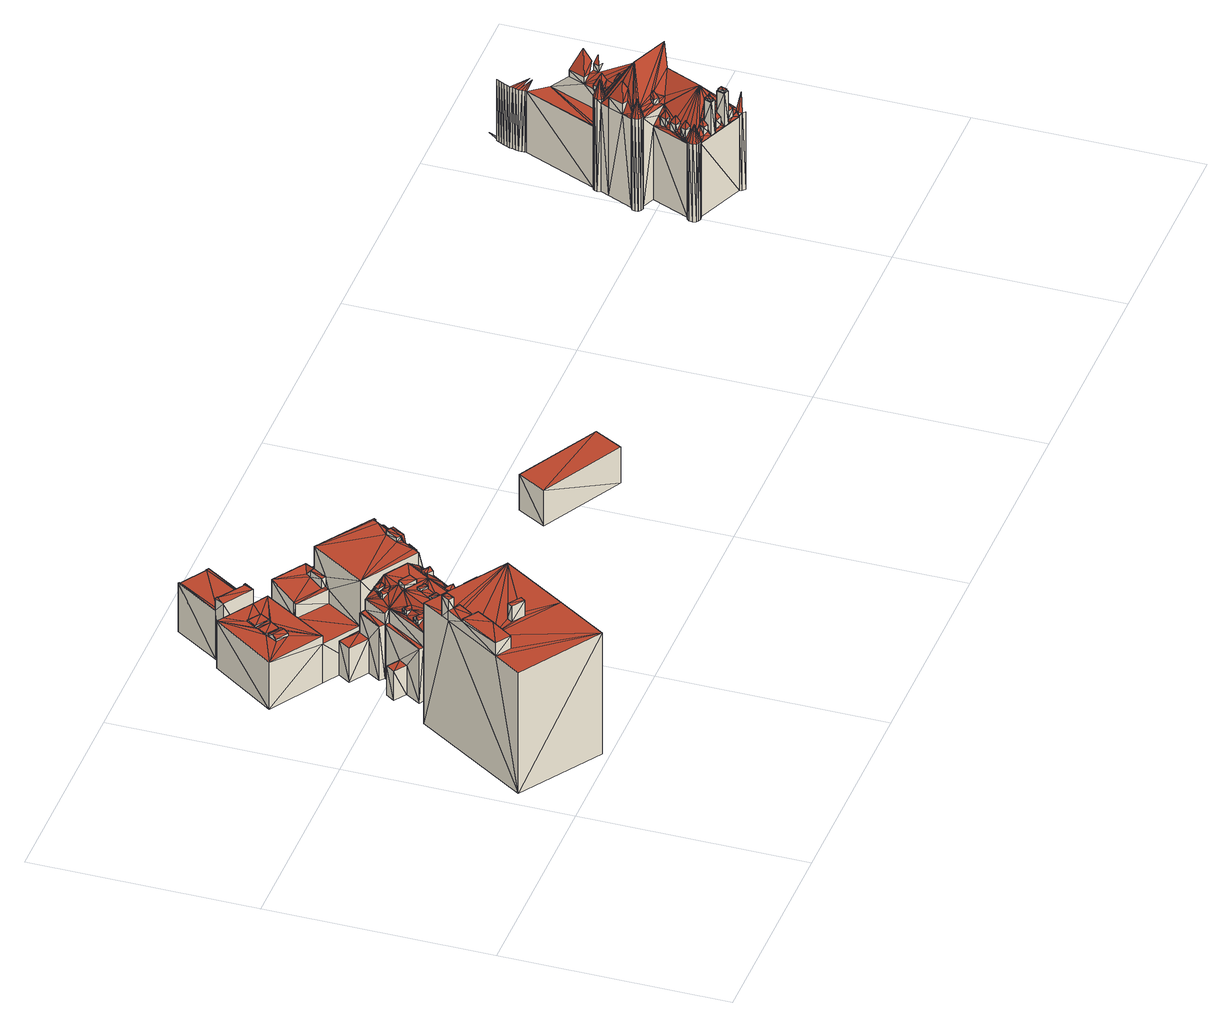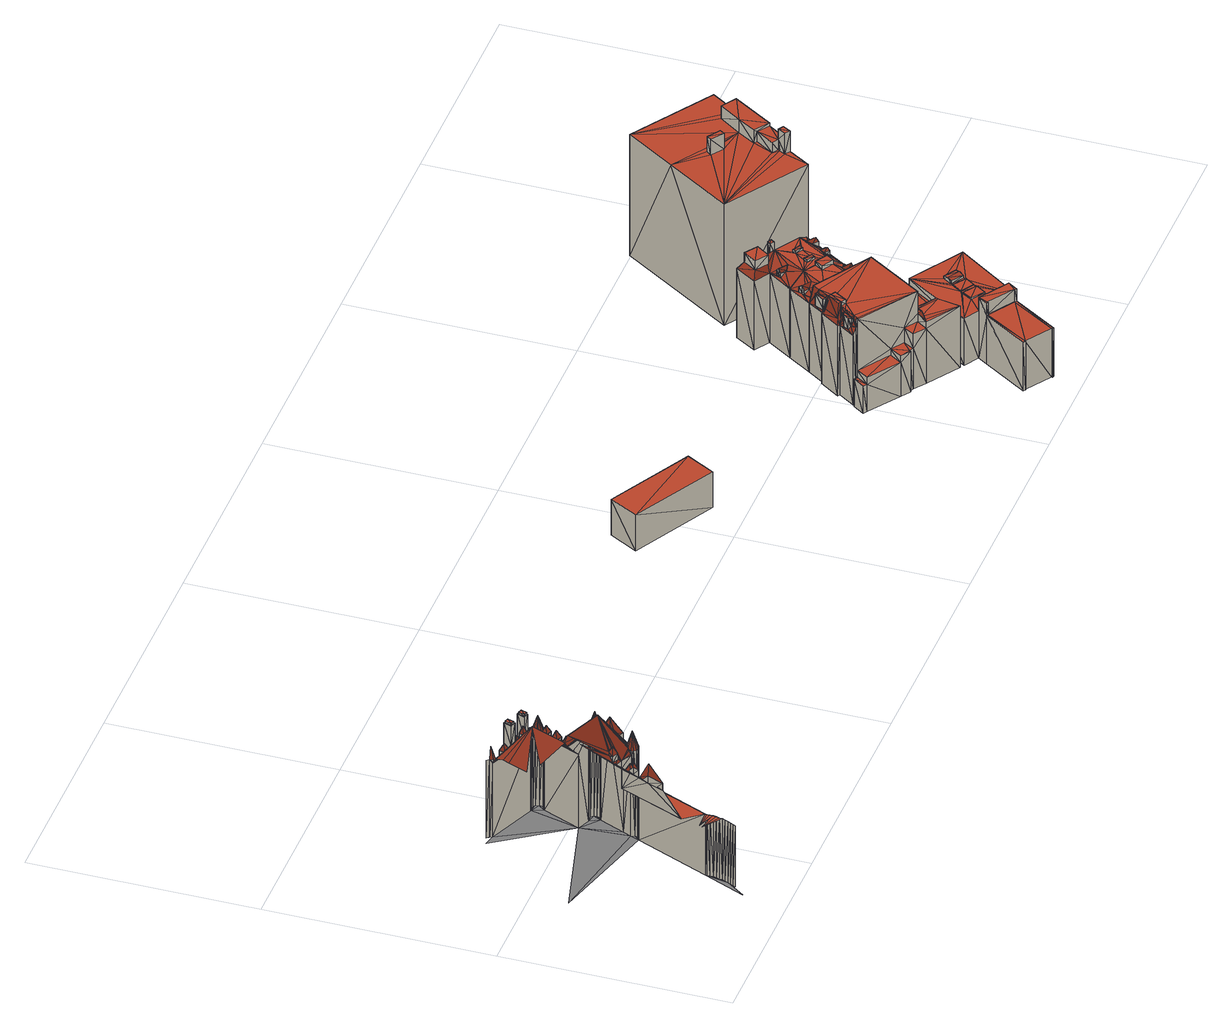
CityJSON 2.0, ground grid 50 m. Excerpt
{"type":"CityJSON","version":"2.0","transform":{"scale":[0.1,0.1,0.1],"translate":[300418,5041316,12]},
"CityObjects":{
"building1":{"type":"Building","geometry":[{"type":"MultiSurface","lod":"2","boundaries":[[[0,1,2]],[[0,3,1]],[[4,5,6]],[[4,6,7]],[[8,7,9]],[[8,4,7]],[[10,8,9]],[[11,8,10]],[[12,13,1]],[[12,1,3]],[[14,0,15]],[[0,2,15]],[[16,17,18]],[[17,6,18]],[[15,2,17]],[[2,1,17]],[[19,18,5]],[[6,1,13]],[[18,6,5]],[[17,1,6]],[[20,21,22]],[[22,21,23]],[[20,24,25]],[[20,22,24]],[[24,26,27]],[[25,24,27]],[[21,27,26]],[[21,26,23]],[[28,29,30]],[[30,29,31]],[[32,33,34]],[[34,33,35]],[[31,17,16]],[[31,36,17]],[[33,18,19]],[[11,33,19]],[[10,35,33]],[[11,10,33]],[[32,37,30]],[[32,34,37]],[[38,12,3]],[[14,38,0]],[[0,38,3]],[[39,31,29]],[[39,40,31]],[[41,36,31]],[[40,41,31]],[[42,30,37]],[[43,28,30]],[[44,30,42]],[[43,30,44]],[[43,44,39]],[[44,40,39]],[[38,9,12]],[[12,7,6]],[[12,9,7]],[[12,6,13]],[[40,17,41]],[[15,17,40]],[[14,44,42]],[[14,15,44]],[[15,40,44]],[[41,17,36]],[[14,42,34]],[[14,10,9]],[[14,34,10]],[[34,35,10]],[[34,42,37]],[[14,22,38]],[[14,9,24]],[[14,24,22]],[[38,23,9]],[[38,22,23]],[[24,9,26]],[[23,26,9]],[[21,25,27]],[[20,25,21]],[[28,39,29]],[[43,39,28]],[[30,18,33]],[[30,31,18]],[[31,16,18]],[[32,30,33]],[[8,5,4]],[[8,19,5]],[[11,19,8]]],"semantics":{"surfaces":[{"type":"GroundSurface"},{"type":"WallSurface"},{"type":"RoofSurface"}],"values":[0,0,1,1,1,1,1,1,1,1,1,1,1,1,1,1,1,1,1,1,1,1,1,1,1,1,1,1,1,1,1,1,1,1,1,1,1,1,1,1,1,1,1,1,1,1,1,1,1,1,1,1,1,2,2,2,2,2,2,2,2,2,2,2,2,2,2,2,2,2,2,2,2,2,2,2,2,2,2,2,2,2,2,2,2,2]}}]},
"building2":{"type":"Building","geometry":[{"type":"MultiSurface","lod":"2","boundaries":[[[45,46,47]],[[48,49,45]],[[48,45,50]],[[51,47,52]],[[53,48,50]],[[50,45,47]],[[50,47,51]],[[54,51,55]],[[54,55,56]],[[57,51,54]],[[58,50,59]],[[60,54,61]],[[57,54,60]],[[50,51,57]],[[59,50,57]],[[62,63,64]],[[65,66,67]],[[68,67,69]],[[70,71,67]],[[70,67,72]],[[70,73,72]],[[74,75,76]],[[74,76,77]],[[78,79,80]],[[79,81,80]],[[82,83,84]],[[82,84,85]],[[86,87,88]],[[87,89,88]],[[90,91,92]],[[93,90,92]],[[94,95,96]],[[63,94,64]],[[63,95,94]],[[97,68,69]],[[97,98,99]],[[97,69,98]],[[100,101,102]],[[102,66,65]],[[100,102,65]],[[103,104,105]],[[106,107,108]],[[109,110,95]],[[110,96,95]],[[92,91,110]],[[92,110,109]],[[111,112,107]],[[112,108,107]],[[74,77,78]],[[77,79,78]],[[75,80,81]],[[75,81,76]],[[73,97,99]],[[70,97,73]],[[100,72,73]],[[100,73,101]],[[82,85,86]],[[85,87,86]],[[83,88,89]],[[83,89,84]],[[105,104,112]],[[105,112,111]],[[113,114,115]],[[113,116,114]],[[115,114,117]],[[114,118,117]],[[118,119,117]],[[113,120,116]],[[116,120,121]],[[121,120,122]],[[120,119,122]],[[120,117,119]],[[123,124,125]],[[126,123,125]],[[126,127,123]],[[128,129,126]],[[129,127,126]],[[130,125,131]],[[131,125,124]],[[129,130,131]],[[128,130,129]],[[132,49,133]],[[132,45,49]],[[134,61,135]],[[134,60,61]],[[136,134,137]],[[57,60,134]],[[136,57,134]],[[138,58,59]],[[138,59,139]],[[139,57,136]],[[139,59,57]],[[140,52,47]],[[140,141,52]],[[142,55,143]],[[142,56,55]],[[144,143,51]],[[51,143,55]],[[145,56,142]],[[145,54,56]],[[137,140,146]],[[140,46,146]],[[137,134,140]],[[140,47,46]],[[147,50,148]],[[147,53,50]],[[149,133,48]],[[48,133,49]],[[147,149,53]],[[53,149,48]],[[58,148,50]],[[138,148,58]],[[145,144,141]],[[144,51,52]],[[144,52,141]],[[135,145,141]],[[135,61,145]],[[61,54,145]],[[132,146,45]],[[45,146,46]],[[75,78,80]],[[74,78,75]],[[83,86,88]],[[82,86,83]],[[113,115,117]],[[113,117,120]],[[72,68,97]],[[70,72,97]],[[72,67,68]],[[138,101,148]],[[101,73,148]],[[99,98,148]],[[138,102,101]],[[73,99,148]],[[138,139,102]],[[148,69,150]],[[139,71,66]],[[139,66,102]],[[98,69,148]],[[69,67,71]],[[69,71,150]],[[139,150,71]],[[66,71,67]],[[100,65,72]],[[72,65,67]],[[123,150,132]],[[150,114,116]],[[132,116,121]],[[132,150,116]],[[114,151,118]],[[150,151,114]],[[132,121,122]],[[132,122,146]],[[118,151,119]],[[119,151,146]],[[122,119,146]],[[148,150,127]],[[127,150,123]],[[134,135,141]],[[134,141,140]],[[145,142,143]],[[145,143,144]],[[62,64,151]],[[137,90,93]],[[136,137,93]],[[64,94,151]],[[136,93,62]],[[136,62,151]],[[151,106,146]],[[137,146,104]],[[106,108,146]],[[96,104,103]],[[94,96,103]],[[137,104,96]],[[137,91,90]],[[94,152,151]],[[94,103,152]],[[151,152,106]],[[137,110,91]],[[137,96,110]],[[104,146,112]],[[112,146,108]],[[62,109,63]],[[63,109,95]],[[93,92,109]],[[62,93,109]],[[152,103,111]],[[103,105,111]],[[106,111,107]],[[152,111,106]],[[124,132,133]],[[123,132,124]],[[131,124,133]],[[149,131,133]],[[129,131,149]],[[147,129,149]],[[129,148,127]],[[147,148,129]],[[128,126,125]],[[128,125,130]],[[139,77,150]],[[136,151,79]],[[150,76,151]],[[139,136,87]],[[89,136,79]],[[139,84,77]],[[77,89,79]],[[84,89,77]],[[76,81,151]],[[139,87,85]],[[87,136,89]],[[139,85,84]],[[150,77,76]],[[79,151,81]]],"semantics":{"surfaces":[{"type":"GroundSurface"},{"type":"WallSurface"},{"type":"RoofSurface"}],"values":[0,0,0,0,0,0,0,0,0,0,0,0,0,0,0,1,1,1,1,1,1,1,1,1,1,1,1,1,1,1,1,1,1,1,1,1,1,1,1,1,1,1,1,1,1,1,1,1,1,1,1,1,1,1,1,1,1,1,1,1,1,1,1,1,1,1,1,1,1,1,1,1,1,1,1,1,1,1,1,1,1,1,1,1,1,1,1,1,1,1,1,1,1,1,1,1,1,1,1,1,1,1,1,1,1,1,1,1,1,1,1,1,1,1,1,1,1,1,1,1,2,2,2,2,2,2,2,2,2,2,2,2,2,2,2,2,2,2,2,2,2,2,2,2,2,2,2,2,2,2,2,2,2,2,2,2,2,2,2,2,2,2,2,2,2,2,2,2,2,2,2,2,2,2,2,2,2,2,2,2,2,2,2,2,2,2,2,2,2,2,2,2,2,2,2,2,2,2,2,2,2,2,2,2,2,2,2,2,2,2,2,2,2,2]}}]},
"building3":{"type":"Building","geometry":[{"type":"MultiSurface","lod":"2","boundaries":[[[153,154,155]],[[154,156,155]],[[57,156,154]],[[156,157,155]],[[158,159,154]],[[160,58,158]],[[156,61,161]],[[158,58,59]],[[60,61,156]],[[57,60,156]],[[159,57,154]],[[158,59,159]],[[162,163,164]],[[165,166,167]],[[168,166,165]],[[169,170,171]],[[169,172,170]],[[173,174,175]],[[176,177,178]],[[177,179,178]],[[180,181,182]],[[183,175,174]],[[184,183,174]],[[168,165,185]],[[165,186,185]],[[187,188,189]],[[167,188,187]],[[166,188,167]],[[178,179,183]],[[178,183,184]],[[169,190,172]],[[169,191,190]],[[169,192,191]],[[191,180,182]],[[192,180,191]],[[185,186,193]],[[185,193,188]],[[193,189,188]],[[194,195,196]],[[195,197,196]],[[198,158,199]],[[198,160,158]],[[200,201,202]],[[202,201,203]],[[199,201,200]],[[201,195,194]],[[199,158,201]],[[158,195,201]],[[158,154,195]],[[204,205,206]],[[205,207,206]],[[208,209,210]],[[210,209,211]],[[208,205,204]],[[208,210,205]],[[212,195,153]],[[153,195,154]],[[159,213,57]],[[207,213,159]],[[137,214,135]],[[60,135,61]],[[137,135,60]],[[135,215,61]],[[61,215,161]],[[57,137,60]],[[213,137,57]],[[138,59,58]],[[138,139,59]],[[209,206,211]],[[211,206,207]],[[139,211,59]],[[59,211,159]],[[211,207,159]],[[201,135,214]],[[203,201,214]],[[216,155,157]],[[216,157,217]],[[218,157,156]],[[218,217,157]],[[153,155,216]],[[212,153,216]],[[196,197,218]],[[196,218,215]],[[218,161,215]],[[218,156,161]],[[198,138,160]],[[160,138,58]],[[168,185,188]],[[168,188,166]],[[173,184,174]],[[163,184,173]],[[162,184,163]],[[162,176,184]],[[176,178,184]],[[205,213,207]],[[205,137,213]],[[186,203,193]],[[202,162,205]],[[202,165,167]],[[202,203,186]],[[167,187,177]],[[167,177,176]],[[167,176,162]],[[202,186,165]],[[205,162,164]],[[202,167,162]],[[187,189,179]],[[179,203,183]],[[177,187,179]],[[193,179,189]],[[203,137,175]],[[205,173,137]],[[205,164,163]],[[205,163,173]],[[173,175,137]],[[193,203,179]],[[203,175,183]],[[203,214,137]],[[197,217,218]],[[197,216,217]],[[212,197,195]],[[212,216,197]],[[194,196,215]],[[201,194,215]],[[201,215,135]],[[199,200,219]],[[219,200,220]],[[221,220,139]],[[200,139,220]],[[199,171,170]],[[199,219,171]],[[138,181,139]],[[191,182,138]],[[181,221,139]],[[182,181,138]],[[190,191,138]],[[198,199,172]],[[198,172,190]],[[199,170,172]],[[198,190,138]],[[169,171,192]],[[192,171,219]],[[192,219,220]],[[192,181,180]],[[192,220,221]],[[192,221,181]],[[209,204,206]],[[208,204,209]],[[200,202,210]],[[210,202,205]],[[139,210,211]],[[200,210,139]]],"semantics":{"surfaces":[{"type":"GroundSurface"},{"type":"WallSurface"},{"type":"RoofSurface"}],"values":[0,0,0,0,0,0,0,0,0,0,0,0,1,1,1,1,1,1,1,1,1,1,1,1,1,1,1,1,1,1,1,1,1,1,1,1,1,1,1,1,1,1,1,1,1,1,1,1,1,1,1,1,1,1,1,1,1,1,1,1,1,1,1,1,1,1,1,1,1,1,1,1,1,1,1,1,1,1,1,1,1,1,1,1,1,1,1,2,2,2,2,2,2,2,2,2,2,2,2,2,2,2,2,2,2,2,2,2,2,2,2,2,2,2,2,2,2,2,2,2,2,2,2,2,2,2,2,2,2,2,2,2,2,2,2,2,2,2,2,2,2,2,2,2,2,2,2,2,2,2,2,2]}}]},
"building4":{"type":"Building","geometry":[{"type":"MultiSurface","lod":"2","boundaries":[[[222,223,224]],[[225,224,226]],[[227,222,225]],[[228,223,222]],[[229,222,227]],[[222,224,225]],[[153,223,228]],[[230,228,231]],[[230,153,228]],[[158,154,153]],[[232,153,230]],[[233,153,232]],[[234,158,153]],[[235,233,236]],[[237,233,235]],[[238,239,235]],[[234,160,158]],[[240,241,238]],[[238,241,239]],[[239,242,235]],[[242,237,235]],[[243,237,242]],[[237,153,233]],[[244,234,237]],[[237,234,153]],[[244,245,234]],[[246,247,248]],[[248,247,249]],[[250,251,252]],[[247,242,249]],[[249,242,239]],[[250,252,247]],[[247,252,242]],[[251,253,252]],[[254,255,256]],[[254,257,255]],[[258,259,260]],[[258,261,259]],[[260,259,262]],[[262,255,257]],[[260,262,257]],[[263,264,265]],[[266,256,267]],[[266,254,256]],[[266,267,268]],[[269,261,258]],[[269,270,261]],[[269,271,270]],[[269,266,271]],[[271,266,268]],[[272,273,274]],[[274,273,275]],[[265,276,277]],[[265,264,276]],[[273,278,279]],[[273,279,275]],[[277,276,278]],[[276,279,278]],[[280,281,282]],[[280,283,281]],[[284,285,286]],[[285,280,282]],[[284,280,285]],[[284,287,288]],[[284,286,287]],[[289,281,283]],[[288,289,283]],[[288,287,289]],[[290,291,292]],[[293,291,290]],[[294,295,296]],[[296,295,297]],[[298,299,300]],[[300,299,295]],[[299,297,295]],[[301,302,303]],[[303,302,304]],[[305,306,307]],[[306,308,307]],[[307,308,309]],[[308,310,309]],[[311,309,310]],[[311,310,312]],[[305,311,312]],[[305,312,306]],[[313,314,315]],[[313,315,316]],[[313,316,317]],[[316,318,317]],[[317,318,319]],[[318,320,319]],[[314,319,320]],[[314,320,315]],[[321,322,323]],[[324,321,323]],[[325,321,324]],[[322,326,323]],[[323,326,327]],[[325,324,328]],[[324,329,328]],[[328,329,330]],[[329,327,330]],[[330,327,326]],[[291,331,332]],[[250,247,333]],[[250,333,291]],[[247,334,333]],[[333,292,291]],[[250,291,332]],[[291,335,331]],[[336,335,337]],[[336,331,335]],[[338,333,339]],[[339,333,334]],[[340,263,243]],[[243,263,237]],[[340,243,242]],[[340,242,252]],[[246,248,339]],[[248,235,339]],[[248,238,235]],[[341,238,248]],[[341,240,238]],[[338,339,342]],[[339,235,236]],[[339,236,342]],[[341,343,240]],[[240,343,241]],[[343,249,241]],[[241,249,239]],[[244,237,263]],[[344,244,263]],[[345,272,245]],[[245,272,234]],[[344,345,244]],[[244,345,245]],[[198,158,160]],[[198,346,158]],[[346,347,158]],[[158,347,154]],[[272,198,234]],[[234,198,160]],[[342,233,348]],[[342,236,233]],[[348,232,290]],[[348,233,232]],[[293,290,337]],[[290,232,230]],[[290,230,337]],[[336,337,349]],[[337,231,349]],[[337,230,231]],[[350,351,153]],[[153,351,223]],[[352,353,351]],[[351,224,223]],[[351,353,224]],[[354,222,355]],[[354,228,222]],[[356,354,302]],[[354,304,302]],[[349,354,356]],[[231,228,354]],[[349,231,354]],[[357,227,358]],[[357,229,227]],[[358,225,359]],[[358,227,225]],[[359,226,360]],[[359,225,226]],[[360,224,353]],[[360,226,224]],[[357,352,355]],[[357,355,229]],[[355,352,351]],[[229,355,222]],[[332,331,294]],[[301,350,347]],[[294,301,347]],[[294,296,301]],[[301,303,350]],[[350,153,154]],[[350,154,347]],[[332,294,347]],[[274,275,361]],[[272,274,361]],[[287,361,289]],[[272,287,286]],[[361,362,289]],[[272,361,287]],[[272,286,285]],[[362,346,198]],[[272,285,282]],[[289,362,281]],[[272,282,198]],[[281,362,198]],[[282,281,198]],[[344,363,345]],[[363,364,345]],[[340,270,271]],[[340,252,270]],[[340,271,263]],[[271,268,263]],[[341,248,343]],[[248,249,343]],[[246,339,334]],[[246,334,247]],[[252,253,365]],[[268,267,263]],[[252,365,259]],[[252,259,261]],[[252,261,270]],[[259,365,262]],[[267,256,263]],[[255,366,264]],[[256,255,264]],[[365,366,262]],[[263,256,264]],[[262,366,255]],[[269,258,260]],[[269,260,266]],[[260,257,266]],[[266,257,254]],[[263,265,363]],[[363,265,367]],[[344,263,363]],[[364,273,272]],[[364,368,273]],[[363,368,364]],[[363,367,368]],[[345,364,272]],[[277,278,273]],[[265,273,368]],[[265,277,273]],[[367,265,368]],[[284,288,280]],[[288,283,280]],[[348,290,292]],[[333,348,292]],[[338,348,333]],[[338,342,348]],[[293,337,335]],[[293,335,291]],[[336,298,331]],[[331,298,300]],[[296,297,301]],[[299,349,356]],[[299,356,297]],[[297,356,302]],[[301,297,302]],[[300,295,294]],[[331,300,294]],[[336,349,298]],[[298,349,299]],[[354,355,304]],[[350,304,351]],[[303,304,350]],[[304,355,351]],[[305,309,311]],[[305,307,309]],[[313,317,319]],[[313,319,314]],[[321,328,330]],[[325,328,321]],[[321,330,322]],[[322,330,326]],[[276,332,347]],[[250,253,251]],[[362,347,346]],[[366,276,264]],[[250,332,253]],[[361,279,362]],[[275,279,361]],[[276,347,279]],[[279,347,362]],[[365,276,366]],[[253,332,365]],[[365,332,276]],[[357,306,352]],[[360,353,310]],[[352,323,353]],[[358,359,318]],[[310,353,327]],[[357,358,316]],[[306,312,352]],[[358,318,316]],[[323,327,353]],[[357,316,315]],[[352,324,323]],[[308,360,310]],[[318,360,320]],[[318,359,360]],[[352,312,324]],[[357,315,306]],[[320,360,308]],[[315,320,306]],[[306,320,308]],[[312,310,329]],[[312,329,324]],[[310,327,329]]],"semantics":{"surfaces":[{"type":"GroundSurface"},{"type":"WallSurface"},{"type":"RoofSurface"}],"values":[0,0,0,0,0,0,0,0,0,0,0,0,0,0,0,0,0,0,0,0,0,0,0,0,0,0,1,1,1,1,1,1,1,1,1,1,1,1,1,1,1,1,1,1,1,1,1,1,1,1,1,1,1,1,1,1,1,1,1,1,1,1,1,1,1,1,1,1,1,1,1,1,1,1,1,1,1,1,1,1,1,1,1,1,1,1,1,1,1,1,1,1,1,1,1,1,1,1,1,1,1,1,1,1,1,1,1,1,1,1,1,1,1,1,1,1,1,1,1,1,1,1,1,1,1,1,1,1,1,1,1,1,1,1,1,1,1,1,1,1,1,1,1,1,1,1,1,1,1,1,1,1,1,1,1,1,1,1,1,1,1,1,1,1,1,1,1,1,1,1,1,1,1,1,1,1,1,1,1,1,1,1,1,1,2,2,2,2,2,2,2,2,2,2,2,2,2,2,2,2,2,2,2,2,2,2,2,2,2,2,2,2,2,2,2,2,2,2,2,2,2,2,2,2,2,2,2,2,2,2,2,2,2,2,2,2,2,2,2,2,2,2,2,2,2,2,2,2,2,2,2,2,2,2,2,2,2,2,2,2,2,2,2,2,2,2,2,2,2,2,2,2,2,2,2,2,2,2,2,2,2,2,2,2,2,2,2,2,2,2,2,2,2,2,2,2,2,2,2,2]}}]},
"building5":{"type":"Building","geometry":[{"type":"MultiSurface","lod":"2","boundaries":[[[227,225,369]],[[370,227,369]],[[371,370,369]],[[372,373,374]],[[375,371,376]],[[375,370,371]],[[373,369,374]],[[371,369,373]],[[377,378,379]],[[377,380,378]],[[378,381,382]],[[379,378,382]],[[382,381,383]],[[381,384,383]],[[385,384,386]],[[385,383,384]],[[385,386,387]],[[385,387,388]],[[389,376,390]],[[389,375,376]],[[390,371,391]],[[390,376,371]],[[375,380,370]],[[389,380,375]],[[380,392,227]],[[380,227,370]],[[377,392,380]],[[372,393,373]],[[394,393,372]],[[394,374,395]],[[394,372,374]],[[391,373,393]],[[391,371,373]],[[395,374,369]],[[395,369,387]],[[388,387,396]],[[387,225,396]],[[387,369,225]],[[392,396,227]],[[227,396,225]],[[393,395,387]],[[389,390,391]],[[393,387,386]],[[378,386,381]],[[381,386,384]],[[389,391,380]],[[391,386,378]],[[391,378,380]],[[391,393,386]],[[394,395,393]],[[392,383,396]],[[385,388,383]],[[377,379,382]],[[377,382,392]],[[383,388,396]],[[382,383,392]]],"semantics":{"surfaces":[{"type":"GroundSurface"},{"type":"WallSurface"},{"type":"RoofSurface"}],"values":[0,0,0,0,0,0,0,0,1,1,1,1,1,1,1,1,1,1,1,1,1,1,1,1,1,1,1,1,1,1,1,1,1,1,1,1,1,1,1,1,2,2,2,2,2,2,2,2,2,2,2,2,2,2,2,2]}}]},
"building6":{"type":"Building","geometry":[{"type":"MultiSurface","lod":"2","boundaries":[[[397,398,399]],[[397,400,398]],[[401,399,398]],[[401,398,402]],[[403,402,400]],[[400,402,398]],[[404,403,397]],[[397,403,400]],[[404,399,401]],[[404,397,399]],[[404,402,403]],[[404,401,402]]],"semantics":{"surfaces":[{"type":"GroundSurface"},{"type":"WallSurface"},{"type":"RoofSurface"}],"values":[0,0,1,1,1,1,1,1,1,1,2,2]}}]},
"building7":{"type":"Building","geometry":[{"type":"MultiSurface","lod":"2","boundaries":[[[405,406,407]],[[408,406,405]],[[409,407,406]],[[410,408,405]],[[409,411,407]],[[412,408,410]],[[413,406,408]],[[414,411,409]],[[413,409,406]],[[413,408,412]],[[415,412,410]],[[416,405,407]],[[417,407,411]],[[416,410,405]],[[414,418,411]],[[419,412,415]],[[413,414,409]],[[419,413,412]],[[417,411,418]],[[416,415,410]],[[416,407,417]],[[420,418,414]],[[421,419,415]],[[413,422,414]],[[423,413,419]],[[420,417,418]],[[424,420,414]],[[422,424,414]],[[423,419,421]],[[416,421,415]],[[425,423,421]],[[426,424,422]],[[427,422,413]],[[425,421,416]],[[428,413,423]],[[429,423,425]],[[430,426,422]],[[428,431,413]],[[432,427,413]],[[431,432,413]],[[433,420,424]],[[427,430,422]],[[428,423,429]],[[433,424,426]],[[434,426,430]],[[435,430,427]],[[436,428,429]],[[436,431,428]],[[432,435,427]],[[435,434,430]],[[433,426,434]],[[437,429,425]],[[438,420,433]],[[437,436,429]],[[433,434,439]],[[440,435,432]],[[440,432,431]],[[440,434,435]],[[441,431,436]],[[440,439,434]],[[442,433,439]],[[443,420,438]],[[444,437,425]],[[445,442,439]],[[441,436,437]],[[446,447,448]],[[448,447,449]],[[442,438,433]],[[450,445,439]],[[450,439,440]],[[451,446,448]],[[452,449,447]],[[453,446,451]],[[454,438,442]],[[455,417,420]],[[456,431,441]],[[452,457,449]],[[458,416,417]],[[441,437,459]],[[460,447,446]],[[461,420,443]],[[462,448,449]],[[463,459,437]],[[464,453,451]],[[443,438,454]],[[460,446,453]],[[460,452,447]],[[462,449,457]],[[465,457,452]],[[466,454,442]],[[456,441,459]],[[467,442,445]],[[468,451,448]],[[469,453,464]],[[467,445,450]],[[470,456,459]],[[467,450,440]],[[444,463,437]],[[465,471,457]],[[472,470,459]],[[460,453,469]],[[472,459,463]],[[473,443,454]],[[460,465,452]],[[462,457,471]],[[467,466,442]],[[468,464,451]],[[466,473,454]],[[468,448,462]],[[467,440,466]],[[474,469,464]],[[475,471,465]],[[473,476,443]],[[475,462,471]],[[477,460,469]],[[478,444,425]],[[479,456,470]],[[480,465,460]],[[477,469,474]],[[481,475,465]],[[482,443,476]],[[468,474,464]],[[483,484,444]],[[479,470,472]],[[485,472,463]],[[486,444,484]],[[480,481,465]],[[487,488,484]],[[455,420,461]],[[486,463,444]],[[489,484,488]],[[490,476,473]],[[491,492,488]],[[493,488,492]],[[494,477,474]],[[490,473,466]],[[485,479,472]],[[495,425,416]],[[482,461,443]],[[496,460,477]],[[494,474,468]],[[497,482,476]],[[498,480,460]],[[499,487,484]],[[499,484,483]],[[486,485,463]],[[500,481,480]],[[501,497,476]],[[489,486,484]],[[491,488,487]],[[502,477,494]],[[503,462,475]],[[501,476,490]],[[504,500,480]],[[505,489,488]],[[493,505,488]],[[496,506,460]],[[507,498,460]],[[498,504,480]],[[503,475,481]],[[486,479,485]],[[496,477,502]],[[508,460,506]],[[508,509,460]],[[509,507,460]],[[510,440,431]],[[511,492,491]],[[512,461,482]],[[511,493,492]],[[503,481,500]],[[513,496,502]],[[455,458,417]],[[510,431,456]],[[513,506,496]],[[503,500,504]],[[514,491,487]],[[515,506,513]],[[516,482,497]],[[515,508,506]],[[517,461,512]],[[458,468,462]],[[515,509,508]],[[515,507,509]],[[514,489,505]],[[514,505,493]],[[478,483,444]],[[518,487,499]],[[516,497,501]],[[519,499,483]],[[520,512,482]],[[516,501,490]],[[519,486,489]],[[455,494,468]],[[521,456,479]],[[511,491,514]],[[511,514,493]],[[516,520,482]],[[522,519,483]],[[518,514,487]],[[518,489,514]],[[510,466,440]],[[516,490,520]],[[518,499,519]],[[523,517,512]],[[518,519,489]],[[524,503,504]],[[525,502,494]],[[520,523,512]],[[455,461,517]],[[521,479,486]],[[523,526,517]],[[478,522,483]],[[527,462,503]],[[525,513,502]],[[528,517,526]],[[529,522,530]],[[524,531,503]],[[532,530,522]],[[529,519,522]],[[533,486,519]],[[534,515,513]],[[455,468,458]],[[535,526,523]],[[528,536,517]],[[510,490,466]],[[537,528,526]],[[538,529,530]],[[535,523,520]],[[495,416,458]],[[539,478,425]],[[540,537,526]],[[541,538,530]],[[458,462,527]],[[455,517,536]],[[538,519,529]],[[540,526,535]],[[542,503,531]],[[543,541,530]],[[543,530,532]],[[544,456,521]],[[478,532,522]],[[545,494,455]],[[533,519,538]],[[546,524,504]],[[521,486,533]],[[547,536,528]],[[510,520,490]],[[548,528,537]],[[549,504,498]],[[546,531,524]],[[534,513,525]],[[548,537,540]],[[550,538,541]],[[548,540,535]],[[510,456,544]],[[549,498,507]],[[550,541,543]],[[551,543,532]],[[552,547,528]],[[550,533,538]],[[549,507,515]],[[542,553,503]],[[553,527,503]],[[548,552,528]],[[545,455,536]],[[554,515,534]],[[555,542,531]],[[556,525,494]],[[548,535,552]],[[557,532,478]],[[545,536,547]],[[551,550,543]],[[546,555,531]],[[557,478,558]],[[559,558,478]],[[560,535,520]],[[521,533,561]],[[560,494,545]],[[562,563,558]],[[564,558,563]],[[565,515,554]],[[566,561,533]],[[557,551,532]],[[539,425,495]],[[567,568,563]],[[569,563,568]],[[566,533,550]],[[544,521,561]],[[545,547,552]],[[570,544,561]],[[564,557,558]],[[571,562,558]],[[572,570,561]],[[571,558,559]],[[557,550,551]],[[572,561,566]],[[567,563,562]],[[556,494,560]],[[534,525,573]],[[569,564,563]],[[574,569,568]],[[557,566,550]],[[560,552,535]],[[549,546,504]],[[554,534,573]],[[458,527,575]],[[576,568,567]],[[576,574,568]],[[577,573,525]],[[578,544,570]],[[510,560,520]],[[565,554,573]],[[578,570,572]],[[579,572,566]],[[576,567,562]],[[580,562,571]],[[581,553,542]],[[582,527,553]],[[560,545,552]],[[580,569,574]],[[583,565,573]],[[584,557,564]],[[584,566,557]],[[584,571,559]],[[585,564,569]],[[577,583,573]],[[586,542,555]],[[577,525,587]],[[579,578,572]],[[539,559,478]],[[576,562,580]],[[584,559,588]],[[589,555,546]],[[576,580,574]],[[584,579,566]],[[510,544,578]],[[556,587,525]],[[585,580,571]],[[585,569,580]],[[590,588,559]],[[591,588,592]],[[585,584,564]],[[581,582,553]],[[585,571,584]],[[586,581,542]],[[582,575,527]],[[593,592,588]],[[594,577,587]],[[589,586,555]],[[591,584,588]],[[595,565,583]],[[595,583,577]],[[596,591,592]],[[597,577,594]],[[598,596,592]],[[593,598,592]],[[597,595,577]],[[586,582,581]],[[599,600,582]],[[582,601,575]],[[593,588,590]],[[582,600,601]],[[596,584,591]],[[602,578,579]],[[603,599,582]],[[604,601,600]],[[602,579,584]],[[510,556,560]],[[539,590,559]],[[605,599,603]],[[604,606,601]],[[607,594,587]],[[602,510,578]],[[549,589,546]],[[607,587,556]],[[602,584,596]],[[608,600,599]],[[607,597,594]],[[609,575,601]],[[602,596,598]],[[608,599,605]],[[608,604,600]],[[610,606,604]],[[609,601,606]],[[510,607,556]],[[549,582,586]],[[607,595,597]],[[602,598,593]],[[549,586,589]],[[611,593,590]],[[608,605,612]],[[549,603,582]],[[610,613,606]],[[549,605,603]],[[549,612,605]],[[608,610,604]],[[614,608,612]],[[609,606,613]],[[615,495,458]],[[611,602,593]],[[549,614,612]],[[539,616,590]],[[617,613,610]],[[618,590,616]],[[619,611,590]],[[620,510,602]],[[617,609,613]],[[621,608,614]],[[608,622,610]],[[619,590,618]],[[622,617,610]],[[623,539,624]],[[624,539,495]],[[623,616,539]],[[623,625,616]],[[549,621,614]],[[626,623,624]],[[626,624,495]],[[618,616,625]],[[627,515,565]],[[622,628,617]],[[620,602,611]],[[629,623,626]],[[619,618,625]],[[630,608,621]],[[631,622,608]],[[620,611,619]],[[549,630,621]],[[632,510,620]],[[633,625,623]],[[634,628,622]],[[635,608,630]],[[636,608,635]],[[633,619,625]],[[637,631,608]],[[631,634,622]],[[636,637,608]],[[627,549,515]],[[636,635,638]],[[637,634,631]],[[639,510,632]],[[637,640,634]],[[636,638,641]],[[642,607,510]],[[642,595,607]],[[636,641,637]],[[641,643,637]],[[643,644,640]],[[643,640,637]],[[645,630,549]],[[627,565,595]],[[645,635,630]],[[645,638,635]],[[646,634,640]],[[645,641,638]],[[645,643,641]],[[647,644,643]],[[646,640,644]],[[648,649,549]],[[650,510,639]],[[649,645,549]],[[651,648,549]],[[647,646,644]],[[645,647,643]],[[652,651,549]],[[653,642,510]],[[654,649,648]],[[655,645,649]],[[654,655,649]],[[651,656,648]],[[656,654,648]],[[627,595,642]],[[657,645,655]],[[654,657,655]],[[652,656,651]],[[658,609,617]],[[659,646,647]],[[660,647,645]],[[658,617,628]],[[627,652,549]],[[660,645,657]],[[661,657,654]],[[662,654,656]],[[662,656,652]],[[662,652,663]],[[661,660,657]],[[662,661,654]],[[662,663,664]],[[665,659,647]],[[660,665,647]],[[662,664,661]],[[666,646,659]],[[667,628,634]],[[665,668,659]],[[666,659,668]],[[669,661,664]],[[627,663,652]],[[627,664,663]],[[669,660,661]],[[670,668,665]],[[670,665,660]],[[671,458,575]],[[672,666,668]],[[673,646,666]],[[674,672,668]],[[667,634,646]],[[675,669,664]],[[670,674,668]],[[669,670,660]],[[676,666,672]],[[677,672,674]],[[669,677,670]],[[677,674,670]],[[677,676,672]],[[671,575,609]],[[673,666,676]],[[669,673,677]],[[677,673,676]],[[669,678,673]],[[658,679,609]],[[667,646,673]],[[680,681,673]],[[667,658,628]],[[680,673,678]],[[682,673,681]],[[683,678,684]],[[685,684,678]],[[686,680,678]],[[683,686,678]],[[687,683,684]],[[688,681,680]],[[682,689,673]],[[690,682,681]],[[688,690,681]],[[667,673,689]],[[691,689,682]],[[658,692,679]],[[679,692,693]],[[694,679,693]],[[694,693,692]],[[695,694,692]],[[696,679,694]],[[696,694,695]],[[697,679,696]],[[698,696,695]],[[699,696,698]],[[700,679,697]],[[699,697,696]],[[701,679,700]],[[702,697,699]],[[702,700,697]],[[703,679,701]],[[701,700,702]],[[704,692,658]],[[705,701,702]],[[706,679,703]],[[704,695,692]],[[704,698,695]],[[707,701,705]],[[707,703,701]],[[708,699,698]],[[709,703,707]],[[708,702,699]],[[709,706,703]],[[708,705,702]],[[710,706,709]],[[710,711,706]],[[712,679,706]],[[713,711,710]],[[713,714,711]],[[715,714,713]],[[715,716,714]]],"semantics":{"surfaces":[{"type":"WallSurface"},{"type":"RoofSurface"},{"type":"GroundSurface"}],"values":[0,0,0,0,0,0,1,0,1,1,0,2,2,2,0,0,1,1,2,2,2,0,0,1,1,0,0,0,0,2,0,0,1,0,1,0,0,1,1,1,1,0,0,1,1,0,0,1,1,1,1,1,1,1,0,1,1,1,1,0,0,1,1,1,1,0,0,0,1,0,0,0,0,0,0,1,0,2,0,1,1,2,0,0,1,1,1,2,0,0,1,1,2,0,1,1,0,1,0,1,1,0,1,1,2,0,2,1,2,0,0,0,0,0,1,1,1,1,0,0,0,2,0,1,0,0,0,1,1,1,1,0,0,0,0,1,1,0,0,1,0,1,1,1,0,1,0,1,0,0,0,0,0,1,1,0,1,1,1,1,1,0,1,1,1,1,1,0,1,1,0,0,1,1,1,0,1,1,1,1,2,1,1,1,0,1,1,1,0,0,0,0,0,1,0,0,0,1,1,1,1,0,0,1,0,1,1,1,1,1,0,1,0,1,0,0,0,0,1,1,1,0,0,0,1,1,1,1,2,1,1,1,2,1,1,0,0,1,0,1,1,0,1,1,1,0,1,1,1,1,1,1,1,0,1,1,1,0,0,1,1,0,0,0,1,1,1,1,0,1,1,1,1,0,0,1,0,0,1,1,1,0,1,0,0,0,1,1,1,1,0,1,1,0,1,0,0,0,0,1,0,1,1,1,0,2,1,1,0,1,1,1,1,0,0,1,0,0,1,0,1,0,1,0,1,1,1,0,1,1,0,1,1,0,1,1,1,1,1,1,0,0,1,0,1,0,0,0,1,1,1,1,1,0,1,1,1,1,0,0,0,0,1,1,0,0,1,1,1,1,0,1,1,1,1,1,1,1,2,1,1,1,0,2,1,1,1,1,1,0,1,1,0,1,1,1,1,2,2,1,1,1,0,1,1,1,0,1,1,1,0,0,0,0,0,1,0,2,0,1,0,1,0,1,1,1,1,1,1,1,0,1,1,1,1,0,1,1,1,0,1,0,0,1,1,0,0,0,0,1,1,1,1,1,1,1,0,1,1,1,1,1,0,0,1,1,1,1,0,1,1,1,1,0,1,0,0,0,1,1,1,0,1,1,1,1,0,0,1,1,0,0,1,0,0,1,1,1,1,1,1,2,0,0,1,1,1,1,1,0,1,1,1,1,2,1,1,1,1,0,0,0,1,1,0,0,0,1,0,1,1,0,1,1,0,0,0,0,2,0,0,2,0,2,0,0,2,0,2,0,0,2,0,1,0,2,1,1,0,0,1,0,1,0,1,0,0,2,0,0,0,0]}}]}
},
"vertices":[
[354,263,31],[7,124,31],[172,380,31],[189,7,31],[80,164,364],[47,185,364],[47,185,332],[80,164,332],[113,213,364],[113,213,332],[137,252,332],[137,252,364],[189,7,332],[7,124,332],[354,263,332],[172,380,332],[130,314,357],[130,314,332],[104,275,357],[104,275,364],[203,184,370],[195,173,370],[203,184,332],[195,173,332],[175,203,332],[175,203,370],[167,192,332],[167,192,370],[143,306,383],[131,313,383],[143,306,357],[131,313,357],[157,298,357],[130,257,357],[157,298,332],[130,257,332],[131,313,332],[143,306,332],[261,118,332],[141,331,383],[141,331,332],[132,314,332],[146,311,332],[153,324,383],[153,324,332],
[345,332,32],[239,398,32],[243,404,32],[386,300,32],[344,327,32],[381,368,32],[254,443,32],[233,410,32],[416,347,32],[267,462,32],[226,461,32],[239,481,32],[330,476,32],[417,423,32],[386,442,32],[300,496,32],[292,501,32],[299,449,222],[291,445,218],[291,445,217],[381,404,219],[381,404,218],[370,403,225],[373,392,219],[373,392,218],[389,390,226],[370,403,226],[389,390,225],[389,390,207],[336,408,237],[332,400,237],[332,400,231],[336,408,231],[320,418,237],[320,418,231],[315,410,237],[315,410,231],[357,440,237],[352,431,237],[352,431,231],[357,440,231],[341,450,237],[341,450,231],[336,442,237],[336,442,231],[293,461,212],[288,464,207],[288,464,218],[299,457,218],[290,445,217],[280,452,218],[280,452,207],[385,384,219],[382,386,210],[385,384,207],[393,396,218],[393,396,207],[383,402,216],[278,425,218],[266,433,206],[266,433,218],[271,412,218],[258,420,218],[258,420,205],[284,458,222],[284,458,207],[262,426,224],[262,426,206],[331,353,239],[323,358,216],[323,358,239],[331,353,215],[317,350,239],[321,357,213],[317,350,203],[325,345,239],[328,349,210],[325,345,203],[364,349,230],[354,334,221],[354,334,244],[374,363,244],[374,363,221],[402,345,244],[402,345,221],[382,315,244],[382,315,221],[345,332,202],[344,327,203],[300,496,166],[292,501,166],[330,476,231],[300,496,202],[417,423,203],[386,442,231],[243,404,166],[233,410,166],[239,481,104],[226,461,104],[254,443,104],[267,462,104],[239,398,202],[416,347,203],[381,368,203],[386,300,203],[337,364,231],[281,398,231],[280,414,224],
[319,565,32],[316,561,32],[273,593,32],[298,538,32],[255,565,32],[444,482,32],[334,474,32],[452,476,32],[281,510,32],[344,507,225],[335,508,219],[340,507,222],[354,531,221],[346,520,222],[346,520,221],[354,531,222],[435,459,218],[434,460,209],[423,467,219],[435,459,208],[332,508,217],[320,516,217],[320,516,206],[339,519,217],[336,521,214],[327,527,217],[327,527,206],[426,445,219],[414,453,219],[426,445,207],[323,521,206],[323,521,225],[340,541,218],[340,541,209],[333,529,209],[333,530,218],[333,530,208],[431,454,208],[430,453,208],[430,453,226],[333,531,208],[316,561,166],[316,561,117],[313,563,166],[313,563,117],[452,476,203],[444,482,212],[420,497,231],[326,555,166],[368,529,231],[326,555,194],[345,491,241],[345,491,231],[334,474,241],[334,474,231],[371,476,241],[360,458,241],[371,476,231],[360,458,231],[319,565,117],[330,476,227],[292,501,194],[281,510,166],[273,593,117],[255,565,117],[298,538,117],[422,466,219],[410,466,226],[412,460,223],
[295,707,32],[237,615,32],[118,689,32],[232,825,32],[218,834,32],[298,783,32],[305,700,32],[331,764,32],[413,711,32],[340,758,32],[440,692,32],[449,688,32],[477,515,32],[472,676,32],[451,690,32],[506,559,32],[542,629,32],[526,603,32],[551,623,32],[533,598,32],[524,599,32],[530,595,32],[511,556,32],[481,512,32],[542,629,117],[526,603,117],[542,629,100],[526,603,100],[526,603,244],[524,599,244],[524,599,222],[520,601,244],[504,564,237],[501,567,236],[504,564,223],[501,567,237],[518,588,237],[516,590,234],[516,590,237],[518,588,221],[512,585,236],[506,559,204],[492,557,244],[492,557,254],[511,569,237],[508,568,215],[511,569,209],[519,581,237],[518,586,217],[519,581,210],[477,515,204],[474,529,254],[476,518,215],[474,529,244],[482,563,244],[482,563,254],[464,535,254],[464,535,244],[460,491,237],[455,494,234],[460,491,208],[455,494,237],[474,512,237],[473,512,210],[474,512,210],[468,516,235],[468,516,237],[459,500,235],[440,692,133],[426,668,169],[426,668,133],[440,692,169],[377,656,189],[368,662,189],[377,656,165],[368,662,165],[393,702,175],[386,692,175],[386,692,189],[372,648,164],[302,695,164],[372,648,129],[302,695,129],[247,728,151],[247,728,149],[218,746,151],[218,746,149],[204,725,151],[204,725,149],[232,706,151],[232,706,149],[265,756,152],[252,734,152],[252,734,149],[265,756,149],[236,775,152],[236,775,149],[222,753,152],[222,753,149],[222,692,159],[215,681,155],[215,681,149],[228,701,149],[228,701,156],[189,698,155],[189,698,149],[202,718,156],[202,718,149],[196,709,159],[397,687,189],[397,687,244],[455,649,133],[455,649,117],[397,687,169],[413,711,185],[413,711,169],[472,676,133],[472,676,117],[530,595,205],[551,623,100],[451,690,133],[533,598,100],[511,556,207],[481,512,207],[444,482,244],[316,561,244],[449,688,133],[340,758,185],[319,565,129],[237,615,129],[237,615,149],[118,689,149],[305,700,129],[295,707,129],[305,700,165],[331,764,149],[298,783,149],[232,825,149],[218,834,149],[466,517,244],[453,496,244],[503,553,219],[480,519,219],[514,591,244],[499,568,244],[498,554,254],[480,525,254],
[246,846,32],[312,805,32],[370,906,32],[313,945,32],[312,943,32],[310,946,32],[376,904,32],[371,907,32],[312,805,183],[309,807,153],[309,807,183],[312,805,153],[308,805,153],[308,805,183],[250,842,183],[250,842,153],[251,844,183],[251,844,153],[246,846,153],[246,846,183],[376,904,153],[371,907,153],[370,906,153],[298,783,183],[312,943,153],[313,945,153],[310,946,153],[232,825,183],
[1122,333,20],[899,369,20],[934,433,20],[1087,269,20],[934,433,109],[899,369,109],[1087,269,109],[1122,333,109],
[1990,412,8],[1988,419,201],[1988,419,8],[1990,412,201],[1989,426,201],[1995,408,8],[1989,426,8],[1995,408,201],[2001,420,242],[1994,432,201],[2002,406,8],[2010,409,8],[2000,433,8],[1994,432,8],[2002,406,201],[2000,433,191],[2009,408,8],[2001,434,201],[2009,408,201],[2001,434,192],[2010,409,191],[2003,433,194],[2008,432,201],[2014,413,201],[2014,413,200],[2008,432,200],[2012,420,209],[2012,426,206],[2011,446,197],[2008,440,197],[2009,432,201],[2014,414,201],[2026,408,200],[2014,453,197],[2008,440,218],[2022,435,213],[2030,418,218],[2014,453,218],[2019,465,197],[2039,397,192],[2018,444,234],[1987,534,237],[1986,540,237],[1987,534,8],[1986,540,8],[2022,435,218],[1992,529,8],[1988,547,237],[1992,529,237],[2015,453,198],[2035,518,191],[2032,420,220],[1988,547,8],[2035,518,8],[2026,408,218],[1999,540,278],[2024,479,197],[1996,552,8],[2039,404,201],[1998,527,8],[1993,551,237],[2027,448,213],[2027,448,218],[2006,530,8],[1998,527,237],[2035,414,234],[1993,551,8],[2039,404,218],[2022,464,200],[2005,529,8],[1996,552,228],[2019,465,218],[2005,529,237],[2076,382,192],[2042,416,221],[1999,553,237],[1999,553,232],[2024,479,218],[2051,393,192],[2039,397,274],[2042,413,218],[2046,414,221],[2050,396,274],[2042,399,274],[2046,414,274],[2033,460,213],[2050,396,279],[2042,399,279],[2046,412,279],[2006,530,228],[2119,364,8],[2010,533,237],[2028,468,234],[2005,550,241],[2051,393,274],[2002,552,237],[2033,460,218],[2010,533,235],[2005,573,228],[2002,552,238],[2046,412,274],[2010,539,243],[2008,545,243],[2010,540,243],[2009,541,243],[2085,436,277],[2055,409,279],[2029,477,203],[2010,535,237],[2055,409,274],[2012,540,246],[2038,473,218],[2030,490,198],[2058,410,274],[2058,410,222],[2038,473,213],[2073,422,249],[2059,393,198],[2036,488,205],[2019,567,254],[2043,520,236],[2030,490,218],[2019,607,8],[2035,503,218],[2064,404,218],[2059,393,218],[2005,573,254],[2073,388,198],[2069,411,231],[2044,524,242],[2042,486,213],[2035,503,197],[2039,493,234],[2065,405,220],[2119,364,191],[2042,486,218],[2069,398,234],[2019,607,254],[2073,388,218],[2073,422,250],[2050,512,209],[2033,571,274],[2043,500,207],[2047,498,218],[2062,568,320],[2077,400,220],[2077,399,218],[2047,498,212],[2019,607,228],[2046,528,249],[2028,582,294],[2065,505,228],[2082,399,221],[2076,382,274],[2089,377,193],[2065,505,227],[2069,411,249],[2087,380,274],[2079,383,274],[2082,399,274],[2050,530,255],[2080,407,232],[2087,380,279],[2079,383,279],[2084,397,274],[2077,414,267],[2089,377,274],[2080,407,249],[2043,520,249],[2084,397,279],[2027,626,8],[2092,393,279],[2056,514,249],[2084,418,250],[2084,418,249],[2092,393,274],[2033,601,254],[2027,626,228],[2052,524,267],[2095,395,222],[2095,395,274],[2037,595,264],[2056,514,235],[2093,380,198],[2040,588,274],[2107,374,198],[2098,391,218],[2093,380,218],[2107,374,218],[2057,517,241],[2059,526,255],[2099,392,220],[2060,522,249],[2102,383,234],[2027,626,237],[2025,633,237],[2025,633,8],[2111,387,220],[2031,622,237],[2027,639,237],[2032,622,238],[2027,639,8],[2077,508,239],[2038,633,278],[2035,645,8],[2031,644,237],[2111,385,218],[2032,622,239],[2031,644,8],[2038,622,242],[2145,359,8],[2119,365,193],[2035,645,160],[2120,370,201],[2122,372,204],[2125,373,208],[2043,624,243],[2037,645,237],[2121,358,201],[2121,358,8],[2119,365,201],[2126,353,8],[2148,533,320],[2037,645,160],[2126,353,201],[2047,627,241],[2044,644,237],[2128,389,212],[2133,365,244],[2044,644,160],[2048,627,240],[2050,633,237],[2048,639,237],[2049,629,237],[2134,403,212],[2048,639,160],[2050,633,230],[2119,517,278],[2050,635,228],[2050,635,160],[2077,623,228],[2077,623,160],[2077,623,208],[2080,604,255],[2079,608,249],[2152,447,212],[2087,601,255],[2089,600,255],[2145,474,231],[2082,617,249],[2082,617,235],[2086,607,267],[2082,617,234],[2106,810,160],[2085,643,208],[2094,616,228],[2096,611,234],[2096,611,249],[2093,602,249],[2093,603,248],[2093,640,218],[2094,665,208],[2137,770,160],[2085,643,218],[2127,567,281],[2105,640,229],[2283,580,8],[2094,665,218],[2104,688,208],[2102,650,246],[2134,556,294],[2102,661,218],[2110,653,229],[2118,662,233],[2106,810,8],[2118,682,225],[2104,688,225],[2119,724,225],[2123,674,250],[2118,662,250],[2130,657,248],[2123,674,233],[2127,666,270],[2137,683,244],[2119,724,208],[2131,699,276],[2133,718,225],[2106,813,160],[2106,813,8],[2106,820,8],[2106,820,160],[2106,827,8],[2107,834,8],[2106,827,160],[2107,834,160],[2109,841,8],[2110,847,8],[2109,841,160],[2113,854,8],[2147,812,160],[2110,847,160],[2115,861,8],[2113,854,160],[2150,818,160],[2115,861,160],[2118,867,160],[2118,867,8],[2146,903,8],[2122,874,160],[2122,874,8],[2125,880,160],[2125,880,8]
]}
